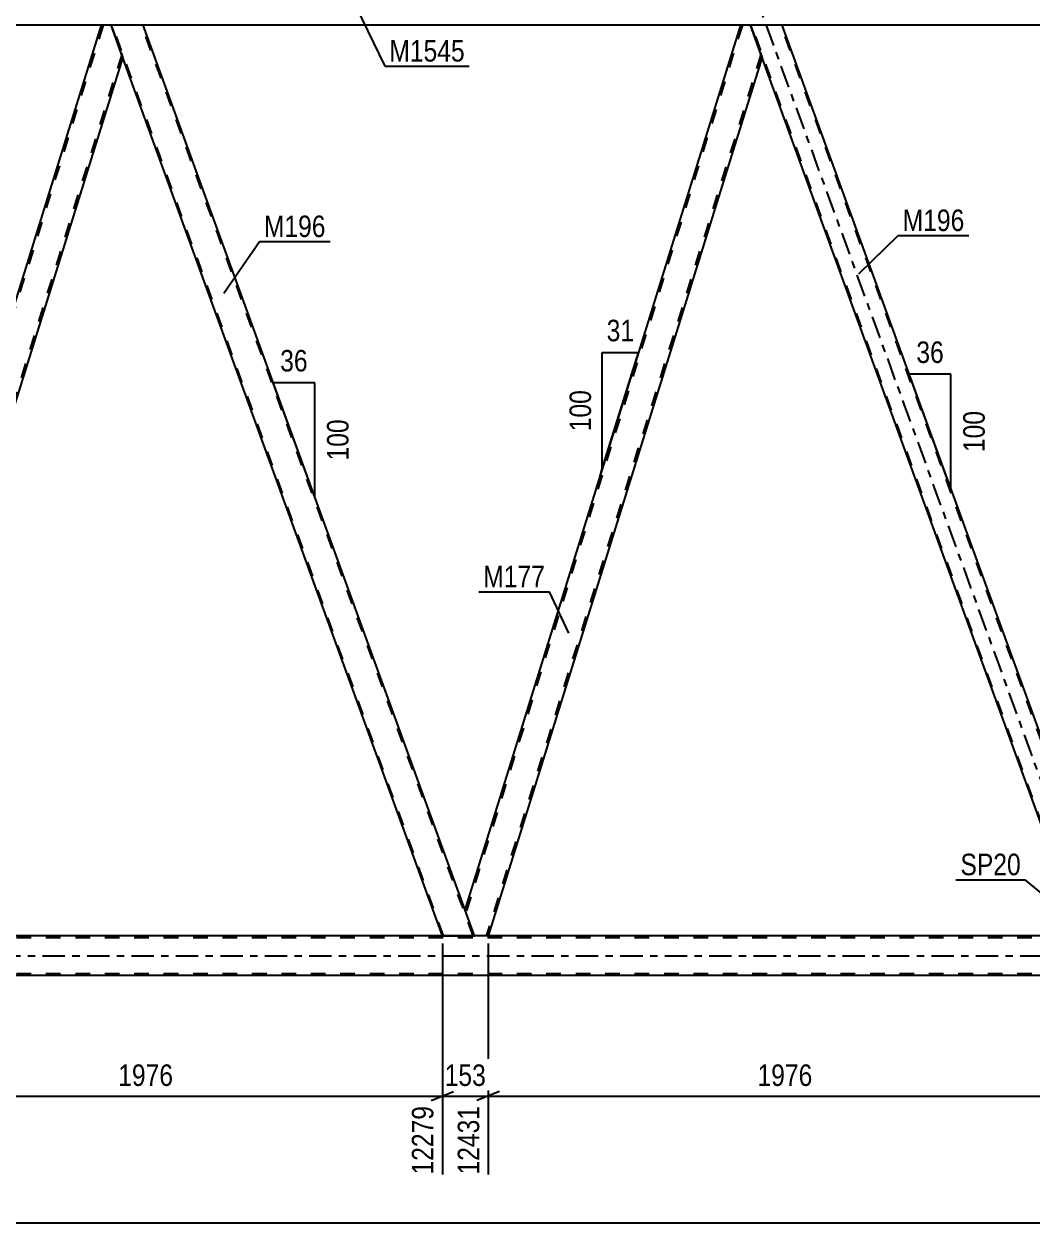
# Model space of a CAD drawing. Header units: millimetres. Extents: x 0 to 841, y 0 to 594.
# Drawn here: x 522.9 to 657.2, y 297.2 to 456.8 of the extents above; entities that cross this region are included whole.
import ezdxf

# ---------------------------------------------------------------- set-up
doc = ezdxf.new("R2010")
doc.units = ezdxf.units.MM
doc.linetypes.add('DXK_LINE_DOT2', pattern=[3.9198, 1.9599, -1.9599])
doc.linetypes.add('DXK_LINE_DOT3', pattern=[5.9187, 2.979, -0.9799, 0.9799, -0.9799])
doc.styles.add('Arial Narrow', font='ARIALN.TTF', dxfattribs={"height": 0.2})

# ---------------------------------------------------------------- blocks, each defined once
blk = doc.blocks.new('Part-814748264-3257 - 3014')
at = {"color": 7, "linetype": 'DXK_LINE_DOT3'}
blk.add_line((669.31, 326.03), (618.35, 466.04), dxfattribs=at)
at = {"color": 2, "linetype": 'Continuous'}
for p, q in [((623.89, 456.64), (619.64, 456.64)), ((666.26, 340.24), (623.89, 456.64)), ((662.01, 340.24), (621.17, 452.44))]:
    blk.add_line(p, q, dxfattribs=at)
at = {"color": 7, "linetype": 'DXK_LINE_DOT2'}
for p, q in [((619.64, 456.64), (621.17, 452.44)), ((663.93, 335.42), (619.81, 456.64)), ((667.85, 335.42), (623.72, 456.64)), ((663.76, 335.42), (662.01, 340.24)), ((668.02, 335.42), (666.26, 340.24)), ((668.02, 335.42), (663.76, 335.42))]:
    blk.add_line(p, q, dxfattribs=at)
blk = doc.blocks.new('Part-814748264-3292 - 3014')
at = {"color": 7, "linetype": 'DXK_LINE_DOT2'}
for p, q in [((774.73, 335.18), (99.23, 335.18)), ((774.73, 330.38), (99.23, 330.38))]:
    blk.add_line(p, q, dxfattribs=at)
at = {"color": 2, "linetype": 'Continuous'}
for p, q in [((659.3, 335.42), (504.23, 335.42)), ((659.3, 330.14), (504.23, 330.14))]:
    blk.add_line(p, q, dxfattribs=at)
at = {"color": 7, "linetype": 'DXK_LINE_DOT3'}
blk.add_line((99.23, 332.78), (774.73, 332.78), dxfattribs=at)
blk = doc.blocks.new('Part-814748264-3302 - 3014')
at = {"color": 2, "linetype": 'Continuous'}
for p, q in [((538.76, 456.64), (534.5, 456.64)), ((581.64, 338.84), (538.76, 456.64)), ((578.62, 335.42), (536.03, 452.44))]:
    blk.add_line(p, q, dxfattribs=at)
at = {"color": 7, "linetype": 'DXK_LINE_DOT2'}
for p, q in [((534.5, 456.64), (536.03, 452.44)), ((578.79, 335.42), (534.67, 456.64)), ((582.71, 335.42), (538.59, 456.64)), ((582.88, 335.42), (581.64, 338.84)), ((578.62, 335.42), (582.88, 335.42))]:
    blk.add_line(p, q, dxfattribs=at)
blk = doc.blocks.new('Part-814748264-3307 - 3014')
at = {"color": 7, "linetype": 'DXK_LINE_DOT2'}
for p, q in [((533.44, 456.64), (496.62, 338.52)), ((535.92, 452.76), (499.34, 335.42)), ((536.03, 452.44), (536.05, 452.39)), ((536.05, 452.39), (536.03, 452.44)), ((496.9, 340.24), (496.48, 338.89)), ((501.09, 340.24), (499.59, 335.42)), ((497.75, 335.42), (496.48, 338.89)), ((499.59, 335.42), (497.75, 335.42))]:
    blk.add_line(p, q, dxfattribs=at)
at = {"color": 2, "linetype": 'Continuous'}
for p, q in [((533.19, 456.64), (496.9, 340.24)), ((534.5, 456.64), (533.19, 456.64)), ((536.03, 452.44), (534.5, 456.64)), ((536.05, 452.39), (501.09, 340.24))]:
    blk.add_line(p, q, dxfattribs=at)
blk = doc.blocks.new('Part-814748264-3323 - 3014')
at = {"color": 2, "linetype": 'Continuous'}
for p, q in [((533.19, 456.64), (453.63, 456.64)), ((618.32, 456.64), (538.76, 456.64)), ((703.45, 456.64), (623.89, 456.64))]:
    blk.add_line(p, q, dxfattribs=at)
at = {"color": 7, "linetype": 'DXK_LINE_DOT2'}
for p, q in [((538.76, 456.64), (533.19, 456.64)), ((623.89, 456.64), (618.32, 456.64))]:
    blk.add_line(p, q, dxfattribs=at)
blk = doc.blocks.new('Part-814748264-3375 - 3014')
at = {"color": 2, "linetype": 'Continuous'}
for p, q in [((618.32, 456.64), (581.62, 338.89)), ((619.64, 456.64), (618.32, 456.64)), ((621.17, 452.44), (619.64, 456.64)), ((621.19, 452.39), (584.73, 335.42)), ((582.88, 335.42), (581.64, 338.84))]:
    blk.add_line(p, q, dxfattribs=at)
at = {"color": 7, "linetype": 'DXK_LINE_DOT2'}
for p, q in [((618.57, 456.64), (581.75, 338.52)), ((621.05, 452.76), (584.47, 335.42)), ((621.17, 452.44), (621.19, 452.39)), ((621.19, 452.39), (621.17, 452.44)), ((581.62, 338.89), (581.64, 338.84)), ((584.73, 335.42), (582.88, 335.42))]:
    blk.add_line(p, q, dxfattribs=at)
blk = doc.blocks.new('StraightDimension-814748264-4026 - 3014')
at = {"color": 7, "linetype": 'Continuous'}
blk.add_line((47.5, 297.21), (785.59, 297.21), dxfattribs=at)
blk = doc.blocks.new('StraightDimension-814748264-15840 - 3014')
at = {"color": 7, "linetype": 'Continuous'}
for p, q in [((584.73, 334.42), (584.73, 303.66)), ((663.76, 334.42), (663.76, 303.66)), ((586.23, 314.7), (583.23, 313.5)), ((662.26, 313.5), (665.26, 314.7)), ((584.73, 314.1), (663.76, 314.1))]:
    blk.add_line(p, q, dxfattribs=at)
at = {"color": 0}
blk.add_wipeout([(628.5, 314.85), (628.5, 319.05), (619.99, 319.05), (619.99, 314.85)], dxfattribs=at)
at = {"color": 0, "linetype": 'Continuous'}
blk.add_wipeout([(663.16, 313.4), (658.96, 313.4), (658.96, 303.06), (663.16, 303.06)], dxfattribs=at)
at = {"color": 3, "style": 'Arial Narrow'}
blk.add_text('1976', height=2.863, dxfattribs=at).set_placement((620.59, 315.45))
at = {"color": 3, "linetype": 'Continuous', "style": 'Arial Narrow'}
blk.add_text('14407', height=2.863, rotation=90.0002, dxfattribs=at).set_placement((662.56, 303.66))
blk = doc.blocks.new('AngleDimension-814748264-16172 - 3014')
at = {"color": 7, "linetype": 'Continuous'}
for p, q in [((643.81, 401.94), (640.81, 410.18)), ((646.35, 410.18), (640.81, 410.18)), ((646.35, 394.95), (640.81, 410.18)), ((646.35, 394.95), (646.35, 410.18))]:
    blk.add_line(p, q, dxfattribs=at)
at = {"color": 0}
for points in [[(646.01, 411.08), (646.01, 415.28), (641.15, 415.28), (641.15, 411.08)], [(651.45, 405.91), (647.25, 405.91), (647.25, 399.22), (651.45, 399.22)]]:
    blk.add_wipeout(points, dxfattribs=at)
at = {"color": 3, "style": 'Arial Narrow'}
blk.add_text('36', height=2.863, dxfattribs=at).set_placement((641.75, 411.68))
blk.add_text('100', height=2.863, rotation=90.0002, dxfattribs=at).set_placement((650.85, 399.82))
blk = doc.blocks.new('AngleDimension-814748264-16158 - 3014')
at = {"color": 7, "linetype": 'Continuous'}
for p, q in [((558.93, 401.23), (556.08, 409.05)), ((561.62, 409.05), (556.08, 409.05)), ((561.62, 393.83), (556.08, 409.05)), ((561.62, 393.83), (561.62, 409.05))]:
    blk.add_line(p, q, dxfattribs=at)
at = {"color": 0}
for points in [[(561.28, 409.95), (561.28, 414.15), (556.42, 414.15), (556.42, 409.95)], [(566.72, 404.78), (562.52, 404.78), (562.52, 398.1), (566.72, 398.1)]]:
    blk.add_wipeout(points, dxfattribs=at)
at = {"color": 3, "style": 'Arial Narrow'}
blk.add_text('36', height=2.863, dxfattribs=at).set_placement((557.02, 410.55))
blk.add_text('100', height=2.863, rotation=90.0002, dxfattribs=at).set_placement((566.12, 398.7))
blk = doc.blocks.new('AngleDimension-814748264-3542 - 3014')
at = {"color": 7, "linetype": 'Continuous'}
for p, q in [((599.92, 413.07), (604.74, 413.07)), ((599.92, 397.6), (604.74, 413.07)), ((599.92, 397.6), (599.92, 413.07)), ((599.57, 396.49), (599.92, 397.6))]:
    blk.add_line(p, q, dxfattribs=at)
at = {"color": 0}
for points in [[(604.76, 413.97), (604.76, 418.17), (599.9, 418.17), (599.9, 413.97)], [(599.02, 408.68), (594.82, 408.68), (594.82, 401.99), (599.02, 401.99)]]:
    blk.add_wipeout(points, dxfattribs=at)
at = {"color": 3, "style": 'Arial Narrow'}
blk.add_text('31', height=2.863, dxfattribs=at).set_placement((600.5, 414.57))
blk.add_text('100', height=2.863, rotation=90.0002, dxfattribs=at).set_placement((598.42, 402.59))
blk = doc.blocks.new('StraightDimension-814748264-15841 - 3014')
at = {"color": 7, "linetype": 'Continuous'}
for p, q in [((578.62, 334.42), (578.62, 303.66)), ((584.73, 334.42), (584.73, 303.66)), ((577.12, 313.5), (580.12, 314.7)), ((586.23, 314.7), (583.23, 313.5)), ((578.62, 314.1), (584.73, 314.1))]:
    blk.add_line(p, q, dxfattribs=at)
at = {"color": 0}
blk.add_wipeout([(585.02, 314.85), (585.02, 319.05), (578.33, 319.05), (578.33, 314.85)], dxfattribs=at)
at = {"color": 0, "linetype": 'Continuous'}
blk.add_wipeout([(584.13, 313.4), (579.93, 313.4), (579.93, 303.06), (584.13, 303.06)], dxfattribs=at)
at = {"color": 3, "style": 'Arial Narrow'}
blk.add_text('153', height=2.863, dxfattribs=at).set_placement((578.93, 315.45))
at = {"color": 3, "linetype": 'Continuous', "style": 'Arial Narrow'}
blk.add_text('12431', height=2.863, rotation=90.0002, dxfattribs=at).set_placement((583.53, 303.66))
blk = doc.blocks.new('StraightDimension-814748264-15842 - 3014')
at = {"color": 7, "linetype": 'Continuous'}
for p, q in [((499.59, 334.42), (499.59, 303.66)), ((578.62, 334.42), (578.62, 303.66)), ((501.09, 314.7), (498.09, 313.5)), ((577.12, 313.5), (580.12, 314.7)), ((499.59, 314.1), (578.62, 314.1))]:
    blk.add_line(p, q, dxfattribs=at)
at = {"color": 0}
blk.add_wipeout([(543.36, 314.85), (543.36, 319.05), (534.85, 319.05), (534.85, 314.85)], dxfattribs=at)
at = {"color": 0, "linetype": 'Continuous'}
blk.add_wipeout([(578.02, 313.4), (573.82, 313.4), (573.82, 303.06), (578.02, 303.06)], dxfattribs=at)
at = {"color": 3, "style": 'Arial Narrow'}
blk.add_text('1976', height=2.863, dxfattribs=at).set_placement((535.45, 315.45))
at = {"color": 3, "linetype": 'Continuous', "style": 'Arial Narrow'}
blk.add_text('12279', height=2.863, rotation=90.0002, dxfattribs=at).set_placement((577.42, 303.66))
blk = doc.blocks.new('Mark-814748264-3253 - 3014')
at = {"color": 0}
blk.add_wipeout([(648.15, 429.24), (648.15, 432.24), (639.93, 432.24), (639.93, 429.24)], dxfattribs=at)
blk.add_wipeout([(648.15, 429.24), (648.15, 432.24), (639.93, 432.24), (639.93, 429.24)], dxfattribs=at)
at = {"color": 30, "linetype": 'Continuous'}
for p, q in [((634.09, 423.54), (639.33, 428.64)), ((639.33, 428.64), (648.75, 428.64))]:
    blk.add_line(p, q, dxfattribs=at)
at = {"color": 3, "style": 'Arial Narrow'}
blk.add_text('M196', height=2.863, dxfattribs=at).set_placement((639.93, 429.24))
blk = doc.blocks.new('Mark-814748264-3243 - 3014')
at = {"color": 0}
blk.add_wipeout([(655.66, 343.5), (655.66, 346.5), (647.62, 346.5), (647.62, 343.5)], dxfattribs=at)
blk.add_wipeout([(655.66, 343.5), (655.66, 346.5), (647.62, 346.5), (647.62, 343.5)], dxfattribs=at)
at = {"color": 30, "linetype": 'Continuous'}
for p in [(647.02, 342.9), (660.45, 339.44)]:
    blk.add_line(p, (656.26, 342.9), dxfattribs=at)
at = {"color": 3, "style": 'Arial Narrow'}
blk.add_text('SP20', height=2.863, dxfattribs=at).set_placement((647.62, 343.5))
blk = doc.blocks.new('Mark-814748264-3298 - 3014')
at = {"color": 0}
blk.add_wipeout([(563.08, 428.44), (563.08, 431.44), (554.85, 431.44), (554.85, 428.44)], dxfattribs=at)
blk.add_wipeout([(563.08, 428.44), (563.08, 431.44), (554.85, 431.44), (554.85, 428.44)], dxfattribs=at)
at = {"color": 30, "linetype": 'Continuous'}
for p, q in [((549.52, 420.96), (554.25, 427.84)), ((554.25, 427.84), (563.68, 427.84))]:
    blk.add_line(p, q, dxfattribs=at)
at = {"color": 3, "style": 'Arial Narrow'}
blk.add_text('M196', height=2.863, dxfattribs=at).set_placement((554.85, 428.44))
blk = doc.blocks.new('Mark-814748264-3371 - 3014')
at = {"color": 0}
blk.add_wipeout([(592.28, 381.82), (592.28, 384.82), (584.06, 384.82), (584.06, 381.82)], dxfattribs=at)
blk.add_wipeout([(592.28, 381.82), (592.28, 384.82), (584.06, 384.82), (584.06, 381.82)], dxfattribs=at)
at = {"color": 30, "linetype": 'Continuous'}
for p in [(583.46, 381.22), (595.47, 375.7)]:
    blk.add_line(p, (592.88, 381.22), dxfattribs=at)
at = {"color": 3, "style": 'Arial Narrow'}
blk.add_text('M177', height=2.863, dxfattribs=at).set_placement((584.06, 381.82))
blk = doc.blocks.new('Mark-814748264-3518 - 3014')
at = {"color": 0}
blk.add_wipeout([(581.61, 451.8), (581.61, 454.8), (571.56, 454.8), (571.56, 451.8)], dxfattribs=at)
blk.add_wipeout([(581.61, 451.8), (581.61, 454.8), (571.56, 454.8), (571.56, 451.8)], dxfattribs=at)
at = {"color": 30, "linetype": 'Continuous'}
for p, q in [((565.84, 461.74), (570.96, 451.2)), ((570.96, 451.2), (582.21, 451.2))]:
    blk.add_line(p, q, dxfattribs=at)
at = {"color": 3, "style": 'Arial Narrow'}
blk.add_text('M1545', height=2.863, dxfattribs=at).set_placement((571.56, 451.8))

msp = doc.modelspace()

# ---------------------------------------------------------------- block references
for name in ['Part-814748264-3257 - 3014', 'Part-814748264-3323 - 3014', 'Part-814748264-3307 - 3014', 'Part-814748264-3302 - 3014', 'Part-814748264-3375 - 3014', 'Part-814748264-3292 - 3014']:
    msp.add_blockref(name, (0, 0))

# ---------------------------------------------------------------- next in the draw order: block references
msp.add_blockref('StraightDimension-814748264-4026 - 3014', (0, 0))

# ---------------------------------------------------------------- next in the draw order: block references
for name in ['Mark-814748264-3518 - 3014', 'Mark-814748264-3298 - 3014', 'Mark-814748264-3253 - 3014', 'AngleDimension-814748264-3542 - 3014', 'AngleDimension-814748264-16172 - 3014', 'AngleDimension-814748264-16158 - 3014', 'Mark-814748264-3371 - 3014', 'Mark-814748264-3243 - 3014', 'StraightDimension-814748264-15840 - 3014']:
    msp.add_blockref(name, (0, 0))

# ---------------------------------------------------------------- next in the draw order: block references
msp.add_blockref('StraightDimension-814748264-15841 - 3014', (0, 0))

# ---------------------------------------------------------------- next in the draw order: block references
msp.add_blockref('StraightDimension-814748264-15842 - 3014', (0, 0))

doc.saveas('drawing.dxf')
